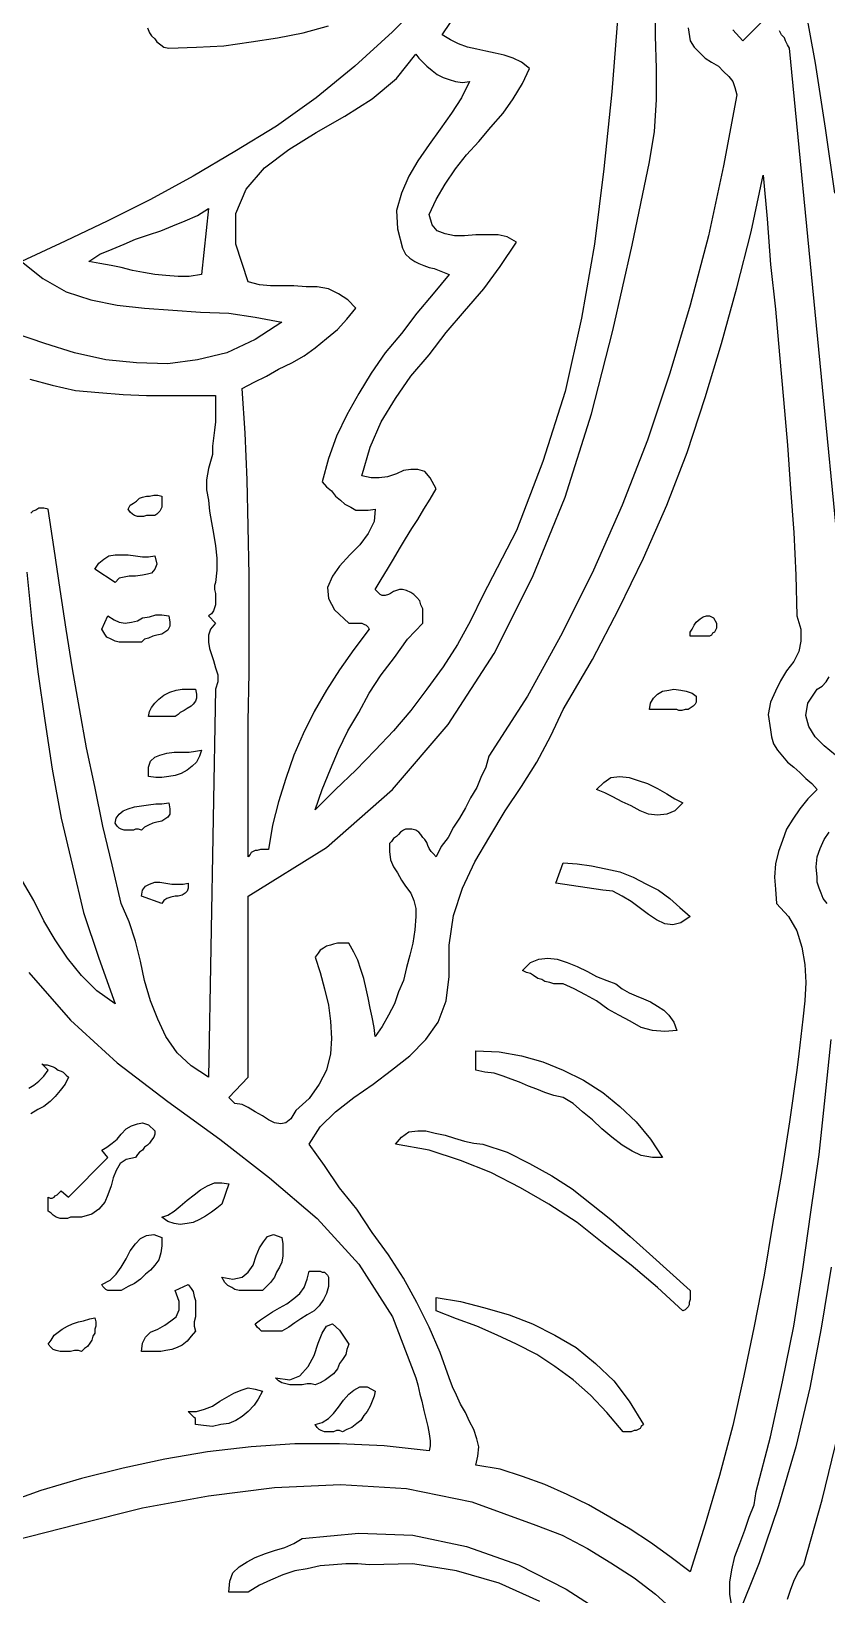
# Model space of a CAD drawing. Extents: x 0.03 to 5.78, y 0.01 to 9.07.
# Drawn here: x 3.489 to 4.272, y 5.325 to 6.864 of the extents above; entities that cross this region are included whole.
import ezdxf

# ---------------------------------------------------------------- set-up
doc = ezdxf.new("R2010")
doc.units = 0
doc.layers.add('1', color=7, linetype='Continuous')

msp = doc.modelspace()

# ---------------------------------------------------------------- linework, layer by layer
for points in [[(3.618, 6.407), (3.618, 6.405), (3.618, 6.402), (3.618, 6.399), (3.618, 6.396), (3.617, 6.394), (3.616, 6.392), (3.615, 6.391), (3.613, 6.389), (3.611, 6.388), (3.608, 6.388), (3.606, 6.388), (3.603, 6.388), (3.6, 6.387), (3.597, 6.387), (3.594, 6.387), (3.591, 6.388), (3.589, 6.389), (3.587, 6.391), (3.585, 6.394), (3.587, 6.398), (3.59, 6.4), (3.593, 6.402), (3.596, 6.405), (3.599, 6.406), (3.603, 6.407), (3.606, 6.407), (3.61, 6.408), (3.614, 6.408), (3.618, 6.407)], [(3.611, 6.348), (3.613, 6.34), (3.611, 6.335), (3.608, 6.331), (3.604, 6.33), (3.599, 6.329), (3.592, 6.328), (3.586, 6.328), (3.581, 6.327), (3.576, 6.326), (3.572, 6.322), (3.552, 6.335), (3.556, 6.341), (3.561, 6.345), (3.566, 6.348), (3.572, 6.349), (3.579, 6.349), (3.585, 6.349), (3.592, 6.348), (3.599, 6.347), (3.605, 6.347), (3.611, 6.348)], [(3.625, 6.289), (3.626, 6.283), (3.626, 6.279), (3.624, 6.275), (3.621, 6.273), (3.618, 6.271), (3.613, 6.27), (3.609, 6.269), (3.605, 6.267), (3.601, 6.266), (3.598, 6.263), (3.594, 6.263), (3.589, 6.263), (3.585, 6.263), (3.58, 6.263), (3.576, 6.263), (3.572, 6.264), (3.568, 6.266), (3.564, 6.268), (3.562, 6.271), (3.559, 6.276), (3.565, 6.289), (3.571, 6.285), (3.576, 6.283), (3.582, 6.282), (3.588, 6.283), (3.594, 6.284), (3.599, 6.287), (3.606, 6.288), (3.612, 6.29), (3.618, 6.29), (3.625, 6.289)], [(4.164, 6.282), (4.164, 6.28), (4.164, 6.278), (4.164, 6.277), (4.163, 6.275), (4.162, 6.273), (4.16, 6.272), (4.159, 6.27), (4.157, 6.269), (4.138, 6.269), (4.138, 6.273), (4.14, 6.276), (4.142, 6.28), (4.144, 6.283), (4.148, 6.286), (4.151, 6.288), (4.154, 6.289), (4.157, 6.289), (4.161, 6.287), (4.164, 6.282)], [(3.651, 6.217), (3.652, 6.212), (3.652, 6.208), (3.651, 6.205), (3.649, 6.202), (3.647, 6.2), (3.643, 6.198), (3.64, 6.196), (3.636, 6.194), (3.634, 6.192), (3.631, 6.19), (3.605, 6.19), (3.606, 6.195), (3.608, 6.199), (3.611, 6.203), (3.615, 6.207), (3.62, 6.211), (3.626, 6.214), (3.632, 6.216), (3.638, 6.217), (3.645, 6.217), (3.651, 6.217)], [(4.144, 6.21), (4.144, 6.207), (4.144, 6.204), (4.143, 6.202), (4.141, 6.2), (4.139, 6.199), (4.136, 6.197), (4.133, 6.197), (4.13, 6.196), (4.127, 6.196), (4.125, 6.197), (4.098, 6.197), (4.099, 6.203), (4.102, 6.208), (4.106, 6.212), (4.111, 6.215), (4.117, 6.216), (4.122, 6.217), (4.129, 6.216), (4.134, 6.215), (4.14, 6.213), (4.144, 6.21)], [(3.657, 6.157), (3.655, 6.151), (3.652, 6.145), (3.648, 6.141), (3.643, 6.137), (3.637, 6.134), (3.631, 6.132), (3.625, 6.131), (3.618, 6.13), (3.612, 6.13), (3.605, 6.131), (3.605, 6.14), (3.607, 6.146), (3.611, 6.15), (3.616, 6.152), (3.623, 6.154), (3.63, 6.155), (3.637, 6.155), (3.645, 6.155), (3.651, 6.156), (3.657, 6.157)], [(4.131, 6.105), (4.123, 6.097), (4.115, 6.094), (4.106, 6.093), (4.097, 6.094), (4.089, 6.097), (4.08, 6.102), (4.071, 6.106), (4.062, 6.111), (4.054, 6.115), (4.046, 6.118), (4.053, 6.125), (4.06, 6.13), (4.069, 6.131), (4.078, 6.13), (4.087, 6.127), (4.096, 6.124), (4.106, 6.119), (4.115, 6.114), (4.123, 6.109), (4.131, 6.105)], [(3.625, 6.105), (3.626, 6.099), (3.626, 6.094), (3.624, 6.091), (3.621, 6.089), (3.618, 6.087), (3.613, 6.086), (3.609, 6.085), (3.605, 6.083), (3.601, 6.081), (3.598, 6.078), (3.595, 6.079), (3.592, 6.079), (3.59, 6.078), (3.587, 6.078), (3.583, 6.078), (3.581, 6.078), (3.578, 6.079), (3.576, 6.08), (3.574, 6.082), (3.572, 6.085), (3.573, 6.09), (3.576, 6.094), (3.58, 6.097), (3.585, 6.099), (3.591, 6.101), (3.598, 6.102), (3.605, 6.103), (3.612, 6.104), (3.618, 6.104), (3.625, 6.105)], [(4.138, 5.993), (4.129, 5.987), (4.121, 5.985), (4.113, 5.986), (4.105, 5.99), (4.097, 5.995), (4.088, 6.002), (4.08, 6.008), (4.071, 6.013), (4.062, 6.018), (4.052, 6.019), (4.006, 6.026), (4.013, 6.046), (4.027, 6.045), (4.041, 6.043), (4.055, 6.04), (4.069, 6.037), (4.082, 6.032), (4.095, 6.025), (4.107, 6.019), (4.118, 6.011), (4.128, 6.002), (4.138, 5.993)], [(3.644, 6.026), (3.644, 6.021), (3.643, 6.018), (3.641, 6.016), (3.638, 6.014), (3.634, 6.013), (3.631, 6.013), (3.627, 6.012), (3.623, 6.011), (3.62, 6.009), (3.618, 6.006), (3.598, 6.013), (3.599, 6.019), (3.602, 6.023), (3.606, 6.025), (3.611, 6.027), (3.616, 6.027), (3.622, 6.026), (3.628, 6.025), (3.634, 6.025), (3.639, 6.025), (3.644, 6.026)], [(4.125, 5.881), (4.113, 5.88), (4.101, 5.881), (4.09, 5.884), (4.079, 5.89), (4.068, 5.896), (4.057, 5.902), (4.046, 5.91), (4.035, 5.916), (4.024, 5.922), (4.013, 5.927), (4.008, 5.927), (4.004, 5.927), (4, 5.928), (3.995, 5.929), (3.992, 5.931), (3.988, 5.932), (3.984, 5.935), (3.981, 5.937), (3.977, 5.938), (3.973, 5.94), (3.981, 5.948), (3.989, 5.951), (3.998, 5.952), (4.007, 5.951), (4.017, 5.948), (4.027, 5.944), (4.037, 5.939), (4.046, 5.934), (4.056, 5.93), (4.065, 5.927), (4.071, 5.922), (4.078, 5.918), (4.085, 5.915), (4.092, 5.912), (4.099, 5.909), (4.106, 5.905), (4.112, 5.901), (4.117, 5.896), (4.122, 5.889), (4.125, 5.881)], [(4.111, 5.756), (4.101, 5.756), (4.09, 5.758), (4.081, 5.762), (4.071, 5.768), (4.061, 5.776), (4.051, 5.784), (4.042, 5.793), (4.032, 5.801), (4.023, 5.809), (4.013, 5.815), (4.004, 5.817), (3.995, 5.82), (3.987, 5.823), (3.979, 5.826), (3.97, 5.83), (3.962, 5.833), (3.954, 5.836), (3.945, 5.839), (3.936, 5.84), (3.927, 5.842), (3.927, 5.861), (3.95, 5.86), (3.972, 5.856), (3.993, 5.85), (4.013, 5.842), (4.033, 5.832), (4.052, 5.82), (4.069, 5.806), (4.085, 5.791), (4.099, 5.774), (4.111, 5.756)], [(3.487, 5.824), (3.492, 5.827), (3.497, 5.831), (3.502, 5.836), (3.506, 5.842), (3.5, 5.848), (3.502, 5.847), (3.505, 5.847), (3.508, 5.846), (3.511, 5.845), (3.513, 5.844), (3.516, 5.842), (3.519, 5.841), (3.521, 5.84), (3.524, 5.837), (3.526, 5.835)], [(3.526, 5.835), (3.523, 5.828), (3.518, 5.822), (3.513, 5.816), (3.508, 5.811), (3.502, 5.806), (3.496, 5.803), (3.489, 5.799)], [(3.611, 5.782), (3.611, 5.779), (3.61, 5.776), (3.608, 5.773), (3.606, 5.77), (3.604, 5.768), (3.601, 5.766), (3.599, 5.763), (3.596, 5.761), (3.594, 5.759), (3.592, 5.756), (3.583, 5.754), (3.577, 5.75), (3.573, 5.743), (3.57, 5.736), (3.568, 5.728), (3.565, 5.719), (3.562, 5.712), (3.556, 5.705), (3.549, 5.7), (3.539, 5.697), (3.536, 5.697), (3.532, 5.697), (3.528, 5.697), (3.525, 5.696), (3.521, 5.696), (3.518, 5.696), (3.514, 5.697), (3.511, 5.699), (3.509, 5.701), (3.506, 5.703), (3.506, 5.717), (3.508, 5.716), (3.51, 5.716), (3.512, 5.717), (3.513, 5.718), (3.515, 5.719), (3.516, 5.72), (3.518, 5.722), (3.519, 5.723), (3.526, 5.717), (3.565, 5.756), (3.559, 5.763), (3.564, 5.766), (3.569, 5.77), (3.574, 5.774), (3.578, 5.779), (3.583, 5.784), (3.588, 5.787), (3.594, 5.789), (3.599, 5.79), (3.605, 5.788), (3.611, 5.782)], [(4.138, 5.625), (4.138, 5.622), (4.138, 5.619), (4.138, 5.616), (4.137, 5.613), (4.137, 5.611), (4.136, 5.609), (4.135, 5.608), (4.133, 5.606), (4.131, 5.605), (4.106, 5.628), (4.08, 5.65), (4.053, 5.671), (4.027, 5.692), (3.999, 5.71), (3.971, 5.726), (3.942, 5.741), (3.912, 5.753), (3.881, 5.763), (3.848, 5.769), (3.854, 5.776), (3.861, 5.781), (3.87, 5.782), (3.878, 5.782), (3.887, 5.78), (3.897, 5.778), (3.906, 5.775), (3.916, 5.772), (3.925, 5.77), (3.934, 5.769), (3.958, 5.761), (3.98, 5.75), (4.002, 5.738), (4.022, 5.725), (4.041, 5.71), (4.06, 5.695), (4.079, 5.678), (4.098, 5.661), (4.118, 5.643), (4.138, 5.625)], [(3.677, 5.71), (3.672, 5.706), (3.667, 5.702), (3.661, 5.698), (3.655, 5.695), (3.649, 5.692), (3.643, 5.691), (3.636, 5.69), (3.63, 5.691), (3.624, 5.693), (3.618, 5.697), (3.624, 5.699), (3.63, 5.703), (3.636, 5.708), (3.643, 5.714), (3.65, 5.719), (3.656, 5.724), (3.663, 5.728), (3.67, 5.731), (3.677, 5.731), (3.684, 5.73), (3.677, 5.71)], [(3.618, 5.677), (3.618, 5.669), (3.617, 5.662), (3.615, 5.655), (3.611, 5.65), (3.607, 5.645), (3.602, 5.641), (3.597, 5.636), (3.591, 5.632), (3.585, 5.629), (3.578, 5.625), (3.576, 5.625), (3.573, 5.625), (3.57, 5.625), (3.567, 5.625), (3.565, 5.625), (3.563, 5.626), (3.562, 5.627), (3.56, 5.629), (3.559, 5.631), (3.567, 5.635), (3.573, 5.641), (3.578, 5.648), (3.583, 5.656), (3.587, 5.664), (3.592, 5.671), (3.597, 5.676), (3.603, 5.679), (3.61, 5.68), (3.618, 5.677)], [(3.736, 5.677), (3.737, 5.671), (3.737, 5.665), (3.737, 5.659), (3.736, 5.653), (3.734, 5.648), (3.731, 5.643), (3.729, 5.638), (3.725, 5.633), (3.721, 5.629), (3.717, 5.625), (3.712, 5.625), (3.708, 5.625), (3.703, 5.625), (3.699, 5.625), (3.694, 5.625), (3.69, 5.626), (3.687, 5.628), (3.683, 5.63), (3.68, 5.633), (3.677, 5.638), (3.688, 5.636), (3.697, 5.638), (3.703, 5.643), (3.708, 5.65), (3.711, 5.659), (3.714, 5.667), (3.718, 5.673), (3.722, 5.678), (3.728, 5.68), (3.736, 5.677)], [(3.782, 5.638), (3.782, 5.629), (3.78, 5.622), (3.777, 5.616), (3.773, 5.61), (3.768, 5.605), (3.761, 5.601), (3.755, 5.597), (3.749, 5.593), (3.743, 5.589), (3.736, 5.585), (3.733, 5.585), (3.731, 5.585), (3.728, 5.585), (3.725, 5.585), (3.722, 5.585), (3.719, 5.585), (3.716, 5.585), (3.714, 5.587), (3.712, 5.589), (3.71, 5.592), (3.715, 5.596), (3.721, 5.6), (3.727, 5.604), (3.734, 5.608), (3.741, 5.612), (3.748, 5.617), (3.754, 5.622), (3.758, 5.628), (3.761, 5.636), (3.763, 5.644), (3.766, 5.644), (3.768, 5.644), (3.771, 5.644), (3.774, 5.644), (3.776, 5.643), (3.778, 5.643), (3.78, 5.641), (3.781, 5.64), (3.782, 5.638)], [(3.651, 5.585), (3.647, 5.58), (3.643, 5.575), (3.638, 5.571), (3.633, 5.569), (3.628, 5.567), (3.622, 5.566), (3.617, 5.565), (3.611, 5.565), (3.604, 5.565), (3.598, 5.565), (3.599, 5.573), (3.602, 5.579), (3.607, 5.584), (3.614, 5.587), (3.621, 5.591), (3.627, 5.595), (3.632, 5.599), (3.635, 5.606), (3.635, 5.614), (3.631, 5.625), (3.644, 5.631), (3.647, 5.627), (3.649, 5.624), (3.65, 5.619), (3.651, 5.615), (3.651, 5.61), (3.651, 5.605), (3.651, 5.599), (3.65, 5.594), (3.65, 5.59), (3.651, 5.585)], [(4.092, 5.493), (4.09, 5.491), (4.089, 5.489), (4.087, 5.488), (4.085, 5.487), (4.083, 5.487), (4.08, 5.486), (4.078, 5.486), (4.075, 5.486), (4.072, 5.486), (4.056, 5.505), (4.04, 5.522), (4.023, 5.537), (4.005, 5.55), (3.987, 5.562), (3.967, 5.572), (3.948, 5.581), (3.928, 5.59), (3.908, 5.597), (3.888, 5.605), (3.888, 5.618), (3.912, 5.614), (3.936, 5.608), (3.96, 5.601), (3.983, 5.592), (4.005, 5.581), (4.026, 5.569), (4.045, 5.553), (4.063, 5.536), (4.078, 5.516), (4.092, 5.493)], [(3.552, 5.598), (3.553, 5.594), (3.553, 5.59), (3.552, 5.587), (3.552, 5.583), (3.55, 5.58), (3.549, 5.576), (3.547, 5.573), (3.545, 5.57), (3.542, 5.568), (3.539, 5.565), (3.536, 5.566), (3.532, 5.566), (3.528, 5.565), (3.525, 5.565), (3.521, 5.565), (3.518, 5.565), (3.514, 5.566), (3.511, 5.567), (3.509, 5.569), (3.506, 5.572), (3.509, 5.576), (3.512, 5.581), (3.516, 5.584), (3.52, 5.587), (3.525, 5.59), (3.53, 5.592), (3.536, 5.594), (3.541, 5.595), (3.547, 5.597), (3.552, 5.598)], [(3.802, 5.572), (3.8, 5.567), (3.799, 5.562), (3.796, 5.557), (3.793, 5.553), (3.791, 5.548), (3.787, 5.543), (3.783, 5.54), (3.779, 5.537), (3.774, 5.534), (3.769, 5.532), (3.765, 5.533), (3.761, 5.533), (3.756, 5.532), (3.752, 5.532), (3.748, 5.532), (3.744, 5.532), (3.74, 5.533), (3.736, 5.534), (3.733, 5.536), (3.73, 5.539), (3.744, 5.537), (3.754, 5.541), (3.762, 5.55), (3.768, 5.561), (3.772, 5.573), (3.776, 5.583), (3.78, 5.59), (3.786, 5.592), (3.793, 5.586), (3.802, 5.572)], [(3.717, 5.526), (3.713, 5.518), (3.709, 5.512), (3.703, 5.506), (3.697, 5.501), (3.691, 5.497), (3.684, 5.494), (3.676, 5.493), (3.668, 5.491), (3.659, 5.492), (3.651, 5.493), (3.651, 5.495), (3.651, 5.497), (3.651, 5.499), (3.65, 5.5), (3.648, 5.502), (3.647, 5.503), (3.645, 5.505), (3.644, 5.506), (3.652, 5.506), (3.66, 5.508), (3.668, 5.511), (3.675, 5.516), (3.682, 5.52), (3.689, 5.524), (3.696, 5.527), (3.703, 5.529), (3.71, 5.528), (3.717, 5.526)], [(3.828, 5.526), (3.827, 5.521), (3.825, 5.516), (3.823, 5.511), (3.82, 5.506), (3.817, 5.502), (3.814, 5.497), (3.81, 5.494), (3.805, 5.49), (3.8, 5.488), (3.796, 5.486), (3.793, 5.487), (3.79, 5.487), (3.787, 5.486), (3.784, 5.486), (3.781, 5.486), (3.778, 5.486), (3.775, 5.487), (3.773, 5.488), (3.771, 5.49), (3.769, 5.493), (3.776, 5.495), (3.782, 5.499), (3.787, 5.504), (3.792, 5.51), (3.797, 5.517), (3.802, 5.523), (3.807, 5.527), (3.813, 5.53), (3.82, 5.53), (3.828, 5.526)], [(3.99, 5.319), (3.95, 5.337), (3.908, 5.349), (3.865, 5.356), (3.822, 5.355), (3.811, 5.356), (3.799, 5.356), (3.787, 5.355), (3.774, 5.354), (3.761, 5.351), (3.749, 5.349), (3.737, 5.345), (3.725, 5.34), (3.714, 5.335), (3.703, 5.328), (3.684, 5.328), (3.685, 5.339), (3.688, 5.347), (3.694, 5.353), (3.702, 5.358), (3.71, 5.362), (3.72, 5.366), (3.729, 5.369), (3.739, 5.372), (3.748, 5.376), (3.756, 5.381), (3.812, 5.386), (3.865, 5.384), (3.918, 5.373), (3.969, 5.355), (4.016, 5.331), (4.061, 5.302)]]:
    msp.add_lwpolyline(points)
at = {"layer": '1'}
for points in [[(3.881, 6.901), (3.845, 6.864), (3.808, 6.83), (3.77, 6.799), (3.731, 6.771), (3.69, 6.746), (3.649, 6.722), (3.607, 6.699), (3.565, 6.678), (3.523, 6.658), (3.48, 6.638), (3.501, 6.621), (3.524, 6.608), (3.548, 6.6), (3.574, 6.595), (3.601, 6.592), (3.629, 6.59), (3.656, 6.588), (3.684, 6.587), (3.71, 6.583), (3.736, 6.578), (3.71, 6.561), (3.682, 6.548), (3.653, 6.541), (3.624, 6.537), (3.593, 6.538), (3.563, 6.541), (3.532, 6.548), (3.503, 6.557), (3.474, 6.567)], [(4.136, 6.868), (4.138, 6.855), (4.142, 6.849), (4.148, 6.843), (4.153, 6.838), (4.159, 6.834), (4.166, 6.83), (4.171, 6.825), (4.176, 6.82), (4.18, 6.815), (4.182, 6.809), (4.184, 6.802), (4.171, 6.732), (4.156, 6.663), (4.138, 6.595), (4.118, 6.528), (4.096, 6.462), (4.071, 6.398), (4.043, 6.334), (4.012, 6.272), (3.978, 6.21), (3.94, 6.151), (3.937, 6.14), (3.932, 6.13), (3.928, 6.12), (3.922, 6.11), (3.917, 6.1), (3.911, 6.09), (3.905, 6.081), (3.9, 6.071), (3.893, 6.062), (3.888, 6.052), (3.885, 6.055), (3.883, 6.057), (3.881, 6.06), (3.88, 6.063), (3.879, 6.066), (3.877, 6.069), (3.875, 6.071), (3.873, 6.074), (3.871, 6.076), (3.868, 6.078), (3.864, 6.079), (3.861, 6.079), (3.858, 6.079), (3.856, 6.078), (3.853, 6.076), (3.851, 6.074), (3.849, 6.072), (3.846, 6.07), (3.844, 6.067), (3.842, 6.065), (3.842, 6.057), (3.843, 6.049), (3.846, 6.042), (3.85, 6.036), (3.854, 6.029), (3.858, 6.023), (3.863, 6.016), (3.866, 6.009), (3.868, 6.001), (3.868, 5.993), (3.867, 5.98), (3.865, 5.967), (3.862, 5.955), (3.859, 5.943), (3.856, 5.93), (3.851, 5.919), (3.847, 5.907), (3.841, 5.896), (3.835, 5.885), (3.828, 5.875), (3.827, 5.884), (3.825, 5.894), (3.823, 5.903), (3.821, 5.913), (3.819, 5.922), (3.817, 5.932), (3.814, 5.941), (3.811, 5.95), (3.807, 5.958), (3.802, 5.967), (3.798, 5.967), (3.794, 5.967), (3.791, 5.967), (3.787, 5.966), (3.784, 5.965), (3.78, 5.964), (3.777, 5.962), (3.774, 5.96), (3.772, 5.957), (3.769, 5.953), (3.774, 5.938), (3.778, 5.922), (3.782, 5.906), (3.784, 5.89), (3.785, 5.873), (3.784, 5.858), (3.78, 5.842), (3.773, 5.828), (3.763, 5.814), (3.75, 5.802), (3.745, 5.794), (3.74, 5.79), (3.735, 5.789), (3.729, 5.79), (3.723, 5.793), (3.717, 5.797), (3.71, 5.801), (3.703, 5.805), (3.697, 5.808), (3.69, 5.809), (3.684, 5.815), (3.703, 5.835), (3.703, 6.013), (3.78, 6.061), (3.845, 6.118), (3.9, 6.182), (3.945, 6.252), (3.983, 6.327), (4.015, 6.406), (4.041, 6.488), (4.062, 6.57), (4.081, 6.654), (4.098, 6.736), (4.103, 6.766), (4.105, 6.797), (4.105, 6.828), (4.104, 6.86), (4.104, 6.892)], [(4.067, 6.88), (4.061, 6.805), (4.053, 6.729), (4.044, 6.655), (4.031, 6.582), (4.015, 6.51), (3.993, 6.441), (3.967, 6.373), (3.934, 6.309), (3.922, 6.284), (3.909, 6.261), (3.895, 6.239), (3.879, 6.217), (3.863, 6.196), (3.846, 6.176), (3.828, 6.157), (3.809, 6.137), (3.789, 6.118), (3.769, 6.098), (3.776, 6.118), (3.784, 6.138), (3.792, 6.157), (3.801, 6.176), (3.812, 6.194), (3.822, 6.213), (3.834, 6.231), (3.847, 6.248), (3.86, 6.266), (3.875, 6.282), (3.875, 6.287), (3.875, 6.292), (3.875, 6.296), (3.873, 6.3), (3.872, 6.304), (3.869, 6.307), (3.866, 6.31), (3.863, 6.312), (3.859, 6.314), (3.855, 6.315), (3.852, 6.315), (3.849, 6.314), (3.846, 6.313), (3.843, 6.311), (3.841, 6.31), (3.838, 6.309), (3.835, 6.309), (3.833, 6.31), (3.831, 6.312), (3.828, 6.315), (3.834, 6.325), (3.84, 6.335), (3.846, 6.345), (3.852, 6.355), (3.858, 6.365), (3.864, 6.375), (3.87, 6.384), (3.876, 6.394), (3.882, 6.404), (3.888, 6.414), (3.882, 6.425), (3.877, 6.431), (3.87, 6.433), (3.863, 6.433), (3.856, 6.432), (3.849, 6.429), (3.84, 6.426), (3.832, 6.425), (3.824, 6.425), (3.815, 6.427), (3.823, 6.455), (3.834, 6.48), (3.848, 6.503), (3.863, 6.525), (3.881, 6.546), (3.898, 6.568), (3.916, 6.589), (3.935, 6.611), (3.951, 6.633), (3.967, 6.657), (3.958, 6.662), (3.949, 6.664), (3.938, 6.664), (3.927, 6.664), (3.916, 6.663), (3.906, 6.663), (3.897, 6.665), (3.889, 6.668), (3.884, 6.674), (3.881, 6.684), (3.888, 6.699), (3.897, 6.714), (3.907, 6.729), (3.918, 6.743), (3.93, 6.756), (3.942, 6.77), (3.954, 6.784), (3.964, 6.798), (3.973, 6.813), (3.98, 6.828), (3.972, 6.834), (3.964, 6.838), (3.955, 6.841), (3.946, 6.843), (3.937, 6.845), (3.928, 6.847), (3.919, 6.849), (3.91, 6.852), (3.902, 6.856), (3.894, 6.861), (3.902, 6.873)], [(4.25, 6.894), (4.261, 6.833), (4.271, 6.769), (4.28, 6.705)], [(3.604, 6.868), (3.606, 6.863), (3.608, 6.86), (3.611, 6.857), (3.613, 6.854), (3.617, 6.851), (3.62, 6.849), (3.625, 6.848), (3.652, 6.849), (3.679, 6.85), (3.706, 6.854), (3.732, 6.858), (3.757, 6.863), (3.782, 6.87)], [(4.21, 6.875), (4.19, 6.855), (4.18, 6.866)], [(4.289, 6.302), (4.236, 6.848), (4.234, 6.851), (4.232, 6.855), (4.231, 6.858), (4.228, 6.861), (4.226, 6.865)], [(3.921, 6.815), (3.913, 6.799), (3.903, 6.784), (3.892, 6.768), (3.881, 6.753), (3.87, 6.737), (3.861, 6.722), (3.854, 6.705), (3.849, 6.688), (3.85, 6.67), (3.855, 6.651), (3.858, 6.645), (3.862, 6.641), (3.867, 6.638), (3.871, 6.636), (3.876, 6.634), (3.881, 6.632), (3.886, 6.631), (3.891, 6.629), (3.896, 6.627), (3.901, 6.625), (3.885, 6.606), (3.869, 6.587), (3.854, 6.567), (3.838, 6.548), (3.824, 6.528), (3.812, 6.508), (3.8, 6.487), (3.79, 6.466), (3.782, 6.444), (3.776, 6.421), (3.78, 6.416), (3.785, 6.412), (3.789, 6.407), (3.794, 6.403), (3.798, 6.399), (3.804, 6.396), (3.809, 6.393), (3.815, 6.393), (3.821, 6.393), (3.828, 6.394), (3.827, 6.382), (3.821, 6.37), (3.813, 6.359), (3.803, 6.349), (3.793, 6.338), (3.786, 6.328), (3.781, 6.317), (3.782, 6.306), (3.788, 6.295), (3.802, 6.282), (3.805, 6.282), (3.808, 6.282), (3.81, 6.282), (3.813, 6.282), (3.815, 6.282), (3.817, 6.281), (3.819, 6.28), (3.821, 6.278), (3.822, 6.276), (3.807, 6.256), (3.793, 6.236), (3.78, 6.216), (3.768, 6.195), (3.757, 6.173), (3.748, 6.152), (3.74, 6.129), (3.733, 6.106), (3.727, 6.083), (3.723, 6.059), (3.72, 6.059), (3.717, 6.059), (3.715, 6.059), (3.712, 6.058), (3.71, 6.058), (3.708, 6.057), (3.706, 6.056), (3.705, 6.054), (3.703, 6.052), (3.703, 6.094), (3.703, 6.139), (3.703, 6.185), (3.704, 6.233), (3.704, 6.281), (3.704, 6.329), (3.703, 6.377), (3.702, 6.423), (3.7, 6.469), (3.697, 6.513), (3.709, 6.519), (3.721, 6.525), (3.733, 6.532), (3.746, 6.538), (3.758, 6.545), (3.769, 6.553), (3.78, 6.562), (3.791, 6.571), (3.8, 6.581), (3.809, 6.592), (3.801, 6.6), (3.792, 6.606), (3.782, 6.611), (3.771, 6.613), (3.76, 6.613), (3.748, 6.614), (3.737, 6.614), (3.725, 6.614), (3.714, 6.615), (3.703, 6.618), (3.691, 6.655), (3.691, 6.685), (3.701, 6.709), (3.719, 6.73), (3.743, 6.748), (3.77, 6.765), (3.798, 6.781), (3.825, 6.798), (3.849, 6.818), (3.868, 6.842), (3.871, 6.838), (3.875, 6.834), (3.879, 6.83), (3.884, 6.826), (3.889, 6.822), (3.895, 6.819), (3.901, 6.817), (3.907, 6.815), (3.914, 6.814), (3.921, 6.815)], [(4.243, 6.289), (4.247, 6.276), (4.247, 6.264), (4.245, 6.254), (4.24, 6.244), (4.233, 6.235), (4.227, 6.225), (4.222, 6.215), (4.217, 6.204), (4.215, 6.192), (4.217, 6.177), (4.218, 6.17), (4.22, 6.163), (4.224, 6.157), (4.229, 6.151), (4.234, 6.145), (4.24, 6.14), (4.246, 6.135), (4.252, 6.129), (4.258, 6.124), (4.263, 6.118), (4.254, 6.109), (4.246, 6.099), (4.239, 6.089), (4.233, 6.079), (4.229, 6.068), (4.225, 6.057), (4.222, 6.045), (4.221, 6.032), (4.222, 6.02), (4.223, 6.006), (4.235, 5.993), (4.243, 5.979), (4.248, 5.963), (4.251, 5.946), (4.252, 5.928), (4.251, 5.91), (4.249, 5.892), (4.247, 5.875), (4.245, 5.858), (4.243, 5.842), (4.236, 5.791), (4.228, 5.74), (4.219, 5.69), (4.211, 5.64), (4.201, 5.59), (4.191, 5.541), (4.18, 5.492), (4.167, 5.443), (4.153, 5.395), (4.138, 5.348), (4.118, 5.363), (4.099, 5.377), (4.079, 5.39), (4.059, 5.402), (4.038, 5.414), (4.017, 5.424), (3.995, 5.434), (3.973, 5.442), (3.951, 5.449), (3.927, 5.453), (3.929, 5.462), (3.93, 5.471), (3.928, 5.479), (3.925, 5.488), (3.921, 5.496), (3.917, 5.505), (3.912, 5.513), (3.908, 5.522), (3.904, 5.53), (3.901, 5.539), (3.892, 5.564), (3.881, 5.589), (3.869, 5.613), (3.856, 5.637), (3.841, 5.66), (3.825, 5.682), (3.81, 5.705), (3.793, 5.726), (3.778, 5.748), (3.763, 5.769), (3.774, 5.786), (3.789, 5.801), (3.807, 5.815), (3.826, 5.828), (3.844, 5.842), (3.862, 5.856), (3.878, 5.872), (3.89, 5.889), (3.898, 5.91), (3.901, 5.934), (3.901, 5.965), (3.905, 5.994), (3.914, 6.021), (3.926, 6.047), (3.941, 6.072), (3.956, 6.097), (3.972, 6.121), (3.987, 6.145), (4.001, 6.171), (4.013, 6.197), (4.042, 6.246), (4.068, 6.296), (4.092, 6.346), (4.115, 6.398), (4.135, 6.45), (4.153, 6.504), (4.169, 6.557), (4.184, 6.612), (4.198, 6.667), (4.21, 6.723), (4.214, 6.68), (4.217, 6.635), (4.222, 6.591), (4.226, 6.546), (4.23, 6.502), (4.234, 6.457), (4.237, 6.414), (4.24, 6.371), (4.242, 6.329), (4.243, 6.289)], [(3.657, 6.625), (3.645, 6.623), (3.634, 6.623), (3.622, 6.624), (3.611, 6.625), (3.6, 6.627), (3.589, 6.629), (3.578, 6.632), (3.568, 6.634), (3.557, 6.636), (3.546, 6.638), (3.557, 6.645), (3.569, 6.65), (3.581, 6.655), (3.592, 6.66), (3.605, 6.664), (3.617, 6.668), (3.629, 6.673), (3.641, 6.678), (3.653, 6.683), (3.664, 6.69), (3.657, 6.625)], [(3.488, 6.522), (3.51, 6.516), (3.533, 6.511), (3.556, 6.509), (3.58, 6.507), (3.603, 6.506), (3.626, 6.506), (3.649, 6.506), (3.671, 6.506)], [(3.671, 6.506), (3.671, 6.501), (3.671, 6.494), (3.671, 6.487), (3.671, 6.48), (3.67, 6.472), (3.669, 6.464), (3.668, 6.456), (3.668, 6.448), (3.666, 6.441), (3.664, 6.434), (3.662, 6.423), (3.662, 6.413), (3.664, 6.403), (3.665, 6.392), (3.667, 6.381), (3.669, 6.37), (3.671, 6.358), (3.672, 6.346), (3.672, 6.334), (3.671, 6.322), (3.67, 6.319), (3.67, 6.315), (3.671, 6.311), (3.671, 6.307), (3.671, 6.304), (3.671, 6.3), (3.67, 6.297), (3.669, 6.294), (3.667, 6.291), (3.664, 6.289), (3.671, 6.282), (3.666, 6.276), (3.664, 6.27), (3.664, 6.263), (3.665, 6.257), (3.667, 6.251), (3.669, 6.245), (3.671, 6.238), (3.673, 6.231), (3.673, 6.224), (3.671, 6.217), (3.664, 5.835), (3.647, 5.846), (3.633, 5.859), (3.622, 5.875), (3.614, 5.892), (3.607, 5.91), (3.601, 5.93), (3.597, 5.949), (3.592, 5.969), (3.586, 5.988), (3.578, 6.006), (3.569, 6.044), (3.56, 6.082), (3.552, 6.121), (3.544, 6.159), (3.537, 6.198), (3.53, 6.237), (3.524, 6.276), (3.518, 6.315), (3.512, 6.355), (3.506, 6.394), (3.502, 6.395), (3.5, 6.395), (3.497, 6.395), (3.494, 6.393), (3.491, 6.392), (3.489, 6.39)], [(3.485, 6.332), (3.49, 6.283), (3.496, 6.234), (3.503, 6.186), (3.51, 6.138), (3.519, 6.09), (3.53, 6.043), (3.541, 5.997), (3.556, 5.952), (3.572, 5.907), (3.554, 5.92), (3.539, 5.935), (3.525, 5.952), (3.513, 5.97), (3.502, 5.989), (3.492, 6.009), (3.481, 6.028)], [(4.281, 6.152), (4.27, 6.161), (4.261, 6.17), (4.255, 6.18), (4.252, 6.191), (4.254, 6.203), (4.263, 6.217), (4.268, 6.22), (4.272, 6.224), (4.275, 6.229)], [(4.273, 6.006), (4.269, 6.011), (4.267, 6.016), (4.265, 6.021), (4.263, 6.027), (4.263, 6.032), (4.262, 6.042), (4.263, 6.052), (4.266, 6.06), (4.27, 6.069), (4.275, 6.076)], [(3.487, 5.938), (3.528, 5.891), (3.574, 5.849), (3.624, 5.811), (3.675, 5.774), (3.724, 5.736), (3.771, 5.696), (3.812, 5.651), (3.845, 5.599), (3.868, 5.539), (3.87, 5.532), (3.872, 5.523), (3.874, 5.516), (3.876, 5.507), (3.878, 5.499), (3.88, 5.491), (3.881, 5.484), (3.882, 5.477), (3.882, 5.472), (3.881, 5.467), (3.837, 5.472), (3.793, 5.474), (3.749, 5.474), (3.706, 5.471), (3.663, 5.466), (3.621, 5.459), (3.58, 5.45), (3.539, 5.44), (3.499, 5.428), (3.46, 5.414)], [(4.179, 5.314), (4.177, 5.326), (4.177, 5.338), (4.179, 5.35), (4.182, 5.363), (4.187, 5.376), (4.192, 5.389), (4.196, 5.402), (4.201, 5.414), (4.203, 5.427), (4.217, 5.481), (4.229, 5.535), (4.24, 5.59), (4.249, 5.646), (4.257, 5.702), (4.265, 5.759), (4.271, 5.815), (4.277, 5.872)], [(4.277, 5.648), (4.267, 5.588), (4.256, 5.529), (4.242, 5.471), (4.225, 5.413), (4.206, 5.357), (4.184, 5.302)], [(4.234, 5.321), (4.237, 5.33), (4.24, 5.339), (4.244, 5.347), (4.25, 5.355), (4.268, 5.419), (4.284, 5.485)], [(3.472, 5.379), (3.535, 5.395), (3.599, 5.411), (3.664, 5.423), (3.729, 5.431), (3.794, 5.434), (3.859, 5.43), (3.923, 5.417), (3.986, 5.394), (4.012, 5.384), (4.037, 5.371), (4.06, 5.357), (4.083, 5.342), (4.104, 5.326), (4.125, 5.307)]]:
    msp.add_lwpolyline(points, dxfattribs=at)

doc.saveas('drawing.dxf')
